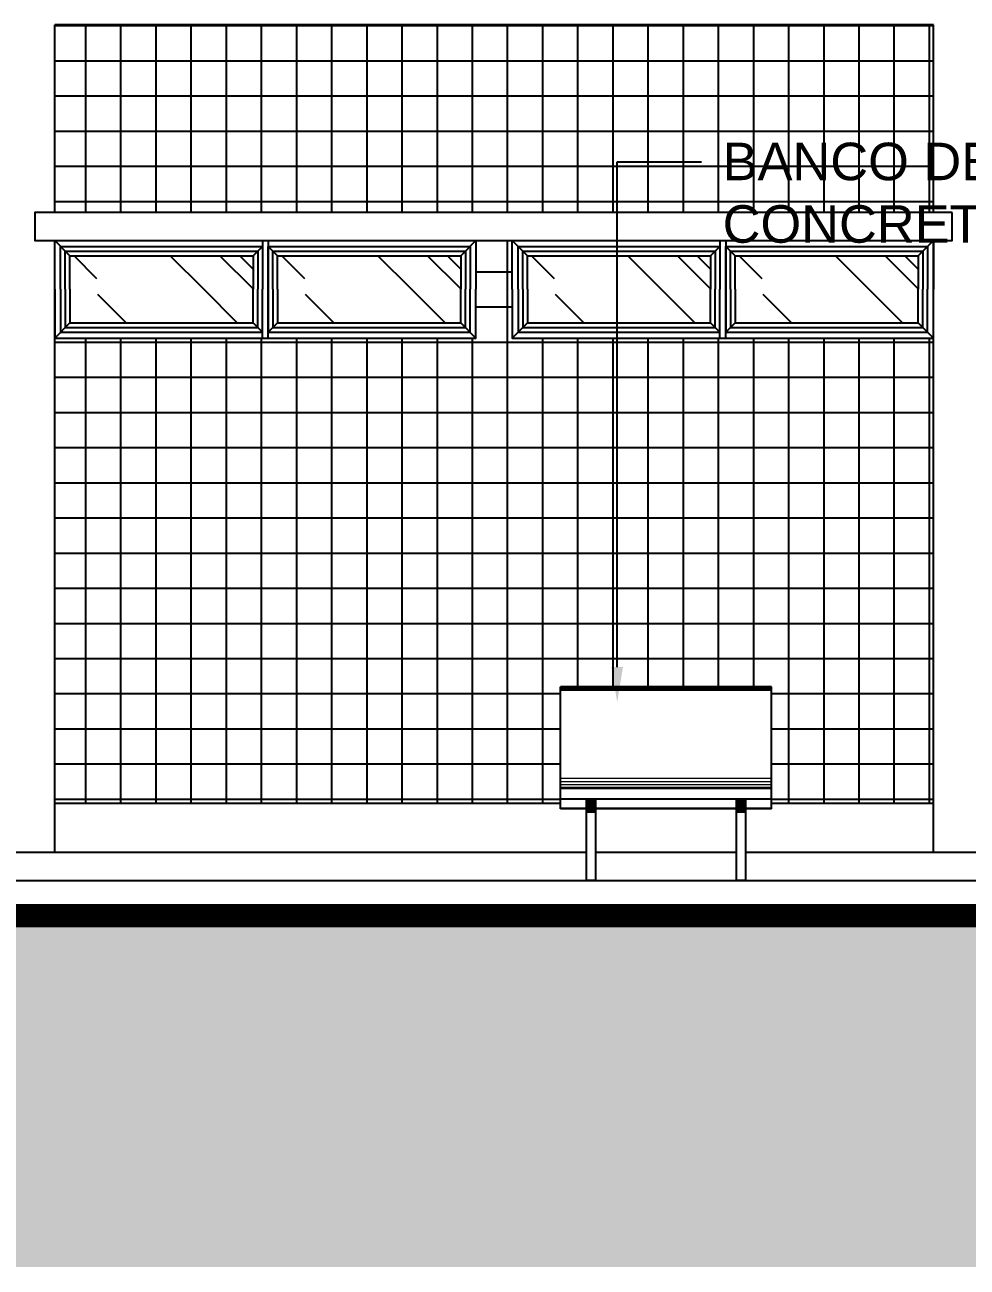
# Model space of a CAD drawing. Header units: metres. Extents: x 2494 to 3558, y 282 to 553.
# Drawn here: x 2931.34 to 2935.36, y 329.39 to 334.69 of the extents above; entities that cross this region are included whole.
import ezdxf
from ezdxf import colors
from ezdxf.entities.mleader import LeaderData, LeaderLine
from ezdxf.math import Vec2, Vec3

# ---------------------------------------------------------------- set-up
doc = ezdxf.new("R2010")
doc.units = ezdxf.units.M
doc.header["$LTSCALE"] = 7
doc.header["$MEASUREMENT"] = 0
doc.layers.add('HACH', color=251, linetype='Continuous', lineweight=5)
for name, color, linetype in [('HACHURA', 251, 'Continuous'), ('HACHURA PISOS', 250, 'Continuous'), ('PENA 01', 1, 'Continuous'), ('PENA 02', 2, 'Continuous'), ('PENA 06', 6, 'Continuous'), ('TXT ESPECIFICAÇÕES', 7, 'Continuous')]:
    doc.layers.add(name, color=color, linetype=linetype)
doc.styles.get("Standard").update_dxf_attribs({"font": 'arial.ttf'})
pattern_1 = [(135, (-13.20124999999916, 2.258333333333383), (-0.4242640687119287, 1.131370849898476), [7.5, -1, 2.5, -0.5]), (135, (-13.49469931419162, 2.90533603811906), (0.8237794000823279, 0.1166726188957805), [1.5, -0.165, 3, -0.375]), (135, (-13.07750631329145, 2.735630410634315), (-1.60159685938753, 2.075358402782517), [4, -0.7, 2, -0.5])]
pattern_2 = [(135, (-12.3149999999996, 2.258333333333383), (-0.4242640687119287, 1.131370849898476), [7.5, -1, 2.5, -0.5]), (135, (-12.60844931419206, 2.90533603811906), (0.8237794000823279, 0.1166726188957805), [1.5, -0.165, 3, -0.375]), (135, (-12.19125631329189, 2.735630410634315), (-1.60159685938753, 2.075358402782517), [4, -0.7, 2, -0.5])]
pattern_3 = [(135, (-15.1537500000004, 2.258333333333383), (-0.4242640687119287, 1.131370849898476), [7.5, -1, 2.5, -0.5]), (135, (-15.44719931419286, 2.90533603811906), (0.8237794000823279, 0.1166726188957805), [1.5, -0.165, 3, -0.375]), (135, (-15.03000631329269, 2.735630410634315), (-1.60159685938753, 2.075358402782517), [4, -0.7, 2, -0.5])]
pattern_4 = [(135, (-14.26750000000084, 2.258333333333383), (-0.4242640687119287, 1.131370849898476), [7.5, -1, 2.5, -0.5]), (135, (-14.56094931419329, 2.90533603811906), (0.8237794000823279, 0.1166726188957805), [1.5, -0.165, 3, -0.375]), (135, (-14.14375631329312, 2.735630410634315), (-1.60159685938753, 2.075358402782517), [4, -0.7, 2, -0.5])]

# ---------------------------------------------------------------- blocks, each defined once
blk = doc.blocks.new('A$C024D0C1B')
for p, q in [((-0.1100009647084601, 0.8261844243378174), (0.7900069283607623, 0.8261844243378176)), ((-0.11000096470846, 0.3049394000066382), (-0.1100009647084601, 0.8261844243378174)), ((0.7900069283607623, 0.3049394000066384), (0.7900069283607623, 0.8261844243378176)), ((-0.11000096470846, 0.392688853097356), (0.7900069283607623, 0.3926888530973562)), ((-0.11000096470846, 0.3471597062501359), (0.7900069283607623, 0.3471597062501361)), ((0, 0), (1.110223024625157e-16, 0.347159706250136)), ((0.04000035080307657, -1.110223024625157e-16), (0.04000035080307673, 0.347159706250136)), ((0.6400056128492249, 0), (0.6400056128492251, 0.3471597062501361)), ((0.6800059636523015, -5.551115123125783e-17), (0.6800059636523016, 0.3471597062501361)), ((-0.11000096470846, 0.3062790300478797), (1.110223024625157e-16, 0.3062790300478797)), ((-0.11000096470846, 0.3049394000066382), (1.110223024625157e-16, 0.3049394000066383)), ((0.04000035080307673, 0.3062790300478797), (0.640005612849225, 0.3062790300478799)), ((0.04000035080307673, 0.3049394000066383), (0.640005612849225, 0.3049394000066384)), ((0.6800059636523016, 0.3062790300478799), (0.7900069283607623, 0.3062790300478799)), ((0.6800059636523016, 0.3049394000066384), (0.7900069283607623, 0.3049394000066384)), ((0, 0), (0.04000035080307657, -1.110223024625157e-16)), ((0.6400056128492249, 0), (0.6800059636523015, -5.551115123125783e-17))]:
    blk.add_line(p, q)
at = {"layer": 'HACH'}
for p, q in [((-0.1100009647084601, 0.8252675869439354), (0.7900069283607623, 0.8252675869439356)), ((-0.1100009647084601, 0.8230423643014528), (0.7900069283607623, 0.823042364301453)), ((-0.1100009647084601, 0.8196710529729935), (0.7900069283607623, 0.8196710529729936)), ((-0.1100009647084601, 0.8153995394733262), (0.7900069283607623, 0.8153995394733264)), ((-0.1100009647084601, 0.810539366542022), (0.7900069283607623, 0.8105393665420222)), ((-0.11000096470846, 0.4345083937398859), (0.7900069283607623, 0.4345083937398861)), ((-0.11000096470846, 0.4210510446346234), (0.7900069283607623, 0.4210510446346236)), ((-0.11000096470846, 0.4081289630250321), (0.7900069283607623, 0.4081289630250323)), ((-0.11000096470846, 0.3959499840752212), (0.7900069283607623, 0.3959499840752214)), ((1.110223024625157e-16, 0.3455939351232392), (0.04000035080307673, 0.3455939351232392)), ((1.110223024625157e-16, 0.3440346751659685), (0.04000035080307673, 0.3440346751659685)), ((1.110223024625157e-16, 0.3424822821113854), (0.04000035080307673, 0.3424822821113854)), ((1.110223024625157e-16, 0.3409371101259235), (0.04000035080307673, 0.3409371101259235)), ((1.110223024625157e-16, 0.3393995117285841), (0.04000035080307673, 0.3393995117285841)), ((1.110223024625157e-16, 0.3378698377105147), (0.04000035080307673, 0.3378698377105147)), ((1.110223024625157e-16, 0.3363484370549745), (0.04000035080307673, 0.3363484370549745)), ((1.110223024625157e-16, 0.3348356568577236), (0.04000035080307673, 0.3348356568577236)), ((1.110223024625157e-16, 0.333331842247825), (0.04000035080307673, 0.333331842247825)), ((1.110223024625157e-16, 0.3318373363089176), (0.04000035080307673, 0.3318373363089176)), ((1.110223024625157e-16, 0.3303524800009387), (0.04000035080307673, 0.3303524800009387)), ((1.110223024625157e-16, 0.328877612082336), (0.04000035080307673, 0.328877612082336)), ((1.110223024625157e-16, 0.3257607522722784), (0.04000035080307673, 0.3257607522722784)), ((1.110223024625157e-16, 0.3225568154041564), (0.04000035080307673, 0.3225568154041564)), ((1.110223024625157e-16, 0.3192826605999519), (0.04000035080307673, 0.3192826605999519)), ((0.6400056128492251, 0.3455939351232393), (0.6800059636523016, 0.3455939351232393)), ((0.6400056128492251, 0.3440346751659686), (0.6800059636523016, 0.3440346751659686)), ((0.6400056128492251, 0.3424822821113855), (0.6800059636523016, 0.3424822821113855)), ((0.6400056128492251, 0.3409371101259235), (0.6800059636523016, 0.3409371101259235)), ((0.6400056128492251, 0.3393995117285841), (0.6800059636523016, 0.3393995117285841)), ((0.6400056128492251, 0.3378698377105148), (0.6800059636523016, 0.3378698377105148)), ((0.6400056128492251, 0.3363484370549745), (0.6800059636523016, 0.3363484370549745)), ((0.6400056128492251, 0.3348356568577237), (0.6800059636523016, 0.3348356568577237)), ((0.6400056128492251, 0.3333318422478251), (0.6800059636523016, 0.3333318422478251)), ((0.6400056128492251, 0.3318373363089177), (0.6800059636523016, 0.3318373363089177)), ((0.6400056128492251, 0.3303524800009388), (0.6800059636523016, 0.3303524800009388)), ((0.6400056128492251, 0.328877612082336), (0.6800059636523016, 0.328877612082336)), ((0.6400056128492251, 0.3257607522722784), (0.6800059636523016, 0.3257607522722784)), ((0.6400056128492251, 0.3225568154041565), (0.6800059636523016, 0.3225568154041565)), ((0.6400056128492251, 0.319282660599952), (0.6800059636523016, 0.319282660599952)), ((1.110223024625157e-16, 0.3159555164685611), (0.04000035080307673, 0.3159555164685611)), ((1.110223024625157e-16, 0.312592890448823), (0.04000035080307673, 0.312592890448823)), ((1.110223024625157e-16, 0.3092124766853397), (0.04000035080307673, 0.3092124766853397)), ((1.110223024625157e-16, 0.3058320629218551), (0.04000035080307673, 0.3058320629218551)), ((1.110223024625157e-16, 0.302469436902117), (0.04000035080307673, 0.302469436902117)), ((1.110223024625157e-16, 0.2991422927707261), (0.04000035080307673, 0.2991422927707261)), ((1.110223024625157e-16, 0.2958681379665217), (0.04000035080307673, 0.2958681379665217)), ((1.110223024625157e-16, 0.2926642010983997), (0.04000035080307673, 0.2926642010983997)), ((1.110223024625157e-16, 0.2895473412883421), (0.04000035080307673, 0.2895473412883421)), ((0.6400056128492251, 0.3159555164685611), (0.6800059636523016, 0.3159555164685611)), ((0.6400056128492251, 0.312592890448823), (0.6800059636523016, 0.312592890448823)), ((0.6400056128492251, 0.3092124766853398), (0.6800059636523016, 0.3092124766853398)), ((0.6400056128492251, 0.3058320629218551), (0.6800059636523016, 0.3058320629218551)), ((0.6400056128492251, 0.302469436902117), (0.6800059636523016, 0.302469436902117)), ((0.6400056128492251, 0.2991422927707262), (0.6800059636523016, 0.2991422927707262)), ((0.6400056128492251, 0.2958681379665217), (0.6800059636523016, 0.2958681379665217)), ((0.6400056128492251, 0.2926642010983997), (0.6800059636523016, 0.2926642010983997)), ((0.6400056128492251, 0.2895473412883421), (0.6800059636523016, 0.2895473412883421))]:
    blk.add_line(p, q, dxfattribs=at)
blk = doc.blocks.new('A$C4E985608')
at = {"layer": 'HACHURA', "ltscale": 1.5}
h = blk.add_hatch(dxfattribs=at)
h.set_pattern_fill('AR-RROOF', color=256, scale=0.5, angle=45, style=0)
h.set_pattern_definition(pattern_3)
h.paths.add_polyline_path([(-15.1537500000004, 2.401666666666756), (-15.9350000000004, 2.401666666666642), (-15.9350000000004, 2.545000000000016), (-15.1537500000004, 2.545000000000016)])
h = blk.add_hatch(dxfattribs=at)
h.set_pattern_fill('AR-RROOF', color=256, scale=0.5, angle=45, style=0)
h.set_pattern_definition(pattern_4)
h.paths.add_polyline_path([(-14.26750000000084, 2.401666666666699), (-15.04875000000084, 2.401666666666642), (-15.04875000000084, 2.545000000000016), (-14.26750000000084, 2.545000000000016)])
h = blk.add_hatch(dxfattribs=at)
h.set_pattern_fill('AR-RROOF', color=256, scale=0.5, angle=45, style=0)
h.set_pattern_definition(pattern_1)
h.paths.add_polyline_path([(-13.20124999999916, 2.401666666666756), (-13.98249999999916, 2.401666666666642), (-13.98249999999916, 2.545000000000016), (-13.20124999999916, 2.545000000000016)])
h = blk.add_hatch(dxfattribs=at)
h.set_pattern_fill('AR-RROOF', color=256, scale=0.5, angle=45, style=0)
h.set_pattern_definition(pattern_2)
h.paths.add_polyline_path([(-12.3149999999996, 2.401666666666699), (-13.0962499999996, 2.401666666666642), (-13.0962499999996, 2.545000000000016), (-12.3149999999996, 2.545000000000016)])
h = blk.add_hatch(dxfattribs=at)
h.set_pattern_fill('AR-RROOF', color=256, scale=0.5, angle=45, style=0)
h.set_pattern_definition(pattern_3)
h.paths.add_polyline_path([(-15.1537500000004, 2.401666666666642), (-15.9350000000004, 2.401666666666756), (-15.9350000000004, 2.258333333333383), (-15.1537500000004, 2.258333333333383)])
h = blk.add_hatch(dxfattribs=at)
h.set_pattern_fill('AR-RROOF', color=256, scale=0.5, angle=45, style=0)
h.set_pattern_definition(pattern_4)
h.paths.add_polyline_path([(-14.26750000000084, 2.401666666666699), (-15.04875000000084, 2.401666666666756), (-15.04875000000084, 2.258333333333383), (-14.26750000000084, 2.258333333333383)])
h = blk.add_hatch(dxfattribs=at)
h.set_pattern_fill('AR-RROOF', color=256, scale=0.5, angle=45, style=0)
h.set_pattern_definition(pattern_1)
h.paths.add_polyline_path([(-13.20124999999916, 2.401666666666642), (-13.98249999999916, 2.401666666666756), (-13.98249999999916, 2.258333333333383), (-13.20124999999916, 2.258333333333383)])
h = blk.add_hatch(dxfattribs=at)
h.set_pattern_fill('AR-RROOF', color=256, scale=0.5, angle=45, style=0)
h.set_pattern_definition(pattern_2)
h.paths.add_polyline_path([(-12.3149999999996, 2.401666666666699), (-13.0962499999996, 2.401666666666756), (-13.0962499999996, 2.258333333333383), (-12.3149999999996, 2.258333333333383)])
at = {"layer": 'HACHURA PISOS'}
h = blk.add_hatch(dxfattribs=at)
h.set_pattern_fill('_USER,_O', color=256, scale=0.15, double=1, pattern_type=0)
h.set_pattern_definition([(0, (-24.00361561554291, 27.48907575251792), (0, 0.15), []), (90, (-24.00361561554291, 27.48907575251792), (-0.15, 9.184850993605149e-18), [])])
h.paths.add_polyline_path([(-0.25, 2.730000000000075), (-0.25, 3.529999999999916), (-4, 3.529999999999916), (-4, 2.730000000000075)])
h.paths.add_polyline_path([(-12.25, 2.730000000000075), (-12.24999999999955, 3.529999999999916), (-16, 3.529999999999916), (-16, 2.730000000000075)])
h.paths.add_polyline_path([(-22.04040932729231, 3.529999999999916), (-22.04040932729322, 2.730000000000132), (-20.25, 2.730000000000075), (-20.25, 3.529999999999973)])
h.paths.add_polyline_path([(-22.19040932729285, 2.730000000000075), (-22.19040932729285, 3.529999999999916), (-24, 3.529999999999916), (-24, 2.730000000000075)])
h.paths.add_polyline_path([(-22.04040932729322, 2.193333333333385), (-22.04040932729322, 0.2100000000000364), (-20.25, 0.2100000000000364), (-20.25, 2.193333333333385)])
h.paths.add_polyline_path([(-22.19040932729285, 0.2100000000000364), (-22.19040932729331, 2.193333333333385), (-24.00000000000136, 2.193333333333271), (-24, 0.2100000000000364)])
h.paths.add_polyline_path([(-16.4404093272924, 2.730000000000075), (-16.4404093272924, 3.529999999999916), (-20.00000000000045, 3.529999999999973), (-20, 2.730000000000075)])
h.paths.add_polyline_path([(-16.29040932729276, 3.529999999999916), (-16.29040932729276, 2.730000000000075), (-16.25, 2.730000000000075), (-16.24999999999955, 3.529999999999916)])
h.paths.add_polyline_path([(-16.29040932729276, 2.193333333333385), (-16.29040932729367, 0.2100000000000364), (-16.25, 0.2100000000000364), (-16.25, 2.193333333333271)])
h.paths.add_polyline_path([(-16.44040932729285, 0.2100000000000364), (-16.44040932729285, 2.193333333333385), (-20, 2.193333333334181), (-20, 0.2100000000000364)])
h.paths.add_polyline_path([(-10.54040932729276, 2.193333333333385), (-10.54040932729322, 0.2100000000000364), (-8.249999999999545, 0.2100000000000364), (-8.25, 2.193333333333385), (-10.04749999999922, 2.193333333333385), (-10.04749999999922, 2.610000000000014), (-10.20250000000078, 2.610000000000014), (-10.20250000000078, 2.193333333333385)])
h.paths.add_polyline_path([(-10.6904093272924, 0.2100000000000932), (-10.69040932729285, 2.193333333333385), (-11.99999999999955, 2.193333333333385), (-11.99999999999909, 0.2100000000000364)])
h.paths.add_polyline_path([(-10.54040932729322, 3.529999999999859), (-10.54040932729322, 2.730000000000132), (-8.25, 2.730000000000075), (-8.249999999999545, 3.529999999999916)])
h.paths.add_polyline_path([(-4.790409327293219, 3.529999999999916), (-4.790409327293219, 2.730000000000075), (-4.25, 2.730000000000075), (-4.250000000000455, 3.529999999999916)])
h.paths.add_polyline_path([(-4.940409327292855, 2.730000000000075), (-4.940409327292855, 3.529999999999916), (-8, 3.529999999999916), (-8, 2.730000000000075)])
h.paths.add_polyline_path([(-4.790409327293219, 2.193333333333385), (-4.790409327293219, 0.2100000000000364), (-4.25, 0.2100000000000364), (-4.25, 2.193333333333385)])
h.paths.add_polyline_path([(-2.754894734915069, 0.2100000000000932), (-2.754894734915524, 1.761999999999944), (-2.752986581187997, 1.776493866526152), (-2.747392157527429, 1.790000000000532), (-2.738492714662698, 1.801597979745225), (-2.726894734914822, 1.810497422612229), (-2.713388601440784, 1.816091846272172), (-2.698894734915484, 1.817999999999984), (-2.68440086839064, 1.816091846272229), (-2.670894734916601, 1.810497422612116), (-2.659296755167816, 1.801597979745509), (-2.650397312303539, 1.789999999998088), (-2.644802888643881, 1.776493866524618), (-2.642894734915444, 1.76199999999875), (-2.642894734915444, 0.2100000000000364), (-0.25, 0.2100000000000364), (-0.25, 2.193333333333385), (-2.047499999999673, 2.193333333333385), (-2.047499999999673, 2.610000000000014), (-2.202500000001237, 2.610000000000014), (-2.202500000001237, 2.193333333333385), (-4, 2.193333333333385), (-4, 0.2100000000000364)])
h.paths.add_polyline_path([(-10.69040932729331, 2.730000000000075), (-10.69040932729285, 3.529999999999859), (-11.99999999999955, 3.529999999999916), (-11.99999999999955, 2.730000000000075)])
h.paths.add_polyline_path([(-12.94121166332116, 0.7061844243378346), (-12.9412116633207, 0.2100000000000932), (-12.24999999999955, 0.2100000000000364), (-12.25, 2.193333333333385), (-14.04749999999922, 2.193333333333385), (-14.04749999999922, 2.610000000000014), (-14.20250000000078, 2.610000000000014), (-14.20250000000078, 2.193333333333385), (-16, 2.193333333333385), (-15.99999999999955, 0.2100000000000364), (-13.84121955639012, 0.2100000000000364), (-13.84121955639012, 0.7061844243377777)])
at = {"layer": 'HACHURA', "ltscale": 1.5}
for p, q in [((-16, 2.730000000000075), (-16, 3.529999999999859)), ((-12.24999999999955, 3.529999999999916), (-16, 3.529999999999916)), ((-12.25, 2.730000000000075), (-12.24999999999955, 3.529999999999859)), ((-15.99999999999955, 0), (-16, 2.610000000000014)), ((-15.11375000000062, 2.610000000000014), (-15.11375000000062, 2.401666666666699)), ((-15.088750000000621, 2.610000000000014), (-15.088750000000621, 2.401666666666699)), ((-13.161249999999379, 2.610000000000014), (-13.161249999999379, 2.401666666666699)), ((-13.13624999999938, 2.610000000000014), (-13.13624999999938, 2.401666666666699)), ((-12.24999999999955, 0), (-12.25, 2.610000000000014)), ((-15.11375000000044, 2.585000000000036), (-15.11375000000044, 2.401666666666699)), ((-14.22750000000087, 2.585000000000036), (-14.22750000000087, 2.401666666666699)), ((-13.1612499999992, 2.585000000000036), (-13.1612499999992, 2.401666666666699)), ((-12.27499999999964, 2.585000000000036), (-12.27499999999964, 2.401666666666699)), ((-15.11375000000062, 2.193333333333385), (-15.11375000000062, 2.401666666666699)), ((-15.11375000000044, 2.218333333333362), (-15.11375000000044, 2.401666666666699)), ((-15.088750000000621, 2.193333333333385), (-15.088750000000621, 2.401666666666699)), ((-14.22750000000087, 2.218333333333362), (-14.22750000000087, 2.401666666666699)), ((-13.161249999999379, 2.193333333333385), (-13.161249999999379, 2.401666666666699)), ((-13.1612499999992, 2.218333333333362), (-13.1612499999992, 2.401666666666699)), ((-13.13624999999938, 2.193333333333385), (-13.13624999999938, 2.401666666666699)), ((-12.27499999999964, 2.218333333333362), (-12.27499999999964, 2.401666666666699))]:
    blk.add_line(p, q, dxfattribs=at)
for points in [[(-16.08500000000004, 2.730000000000075), (-16.08500000000004, 2.730000000000075), (-16.08500000000004, 2.610000000000014), (-16.08500000000004, 2.610000000000014)], [(-16.00000000000045, 2.401666666666699), (-16.00000000000045, 2.610000000000014), (-14.20250000000078, 2.610000000000014), (-14.20250000000078, 2.401666666666699)], [(-15.9350000000004, 2.545000000000016), (-16.00000000000045, 2.610000000000127)], [(-14.20250000000078, 2.610000000000127), (-14.26750000000084, 2.545000000000016)], [(-14.04749999999922, 2.401666666666699), (-14.04749999999922, 2.610000000000014), (-12.24999999999955, 2.610000000000014), (-12.24999999999955, 2.401666666666699)], [(-13.98249999999916, 2.545000000000016), (-14.04749999999922, 2.610000000000127)], [(-12.24999999999955, 2.610000000000127), (-12.3149999999996, 2.545000000000016)], [(-15.97500000000036, 2.401666666666699), (-15.97500000000036, 2.585000000000036), (-15.11375000000044, 2.585000000000036)], [(-15.97500000000036, 2.401666666666699), (-15.97500000000036, 2.585000000000036), (-15.11375000000044, 2.585000000000036), (-15.11375000000044, 2.401666666666699)], [(-15.95500000000038, 2.401666666666699), (-15.95500000000038, 2.565000000000055), (-15.13375000000042, 2.565000000000055), (-15.13375000000042, 2.401666666666699)], [(-15.9350000000004, 2.401666666666699), (-15.9350000000004, 2.545000000000016), (-15.1537500000004, 2.545000000000016), (-15.1537500000004, 2.401666666666699)], [(-15.11375000000044, 2.585000000000036), (-15.1537500000004, 2.545000000000016)], [(-15.0887500000008, 2.585000000000036), (-14.22750000000087, 2.585000000000036), (-14.22750000000087, 2.401666666666699)], [(-15.0887500000008, 2.401666666666699), (-15.0887500000008, 2.585000000000036), (-14.22750000000087, 2.585000000000036)], [(-15.0887500000008, 2.401666666666699), (-15.0887500000008, 2.585000000000036), (-14.22750000000087, 2.585000000000036), (-14.22750000000087, 2.401666666666699)], [(-15.04875000000084, 2.545000000000016), (-15.0887500000008, 2.585000000000036)], [(-15.06875000000082, 2.401666666666699), (-15.06875000000082, 2.565000000000055), (-14.24750000000085, 2.565000000000055), (-14.24750000000085, 2.401666666666699)], [(-15.04875000000084, 2.401666666666699), (-15.04875000000084, 2.545000000000016), (-14.26750000000084, 2.545000000000016), (-14.26750000000084, 2.401666666666699)], [(-14.02249999999913, 2.401666666666699), (-14.02249999999913, 2.585000000000036), (-13.1612499999992, 2.585000000000036)], [(-14.02249999999913, 2.401666666666699), (-14.02249999999913, 2.585000000000036), (-13.1612499999992, 2.585000000000036), (-13.1612499999992, 2.401666666666699)], [(-14.00249999999915, 2.401666666666699), (-14.00249999999915, 2.565000000000055), (-13.18124999999918, 2.565000000000055), (-13.18124999999918, 2.401666666666699)], [(-13.98249999999916, 2.401666666666699), (-13.98249999999916, 2.545000000000016), (-13.20124999999916, 2.545000000000016), (-13.20124999999916, 2.401666666666699)], [(-13.1612499999992, 2.585000000000036), (-13.20124999999916, 2.545000000000016)], [(-13.13624999999956, 2.585000000000036), (-12.27499999999964, 2.585000000000036), (-12.27499999999964, 2.401666666666699)], [(-13.13624999999956, 2.401666666666699), (-13.13624999999956, 2.585000000000036), (-12.27499999999964, 2.585000000000036)], [(-13.13624999999956, 2.401666666666699), (-13.13624999999956, 2.585000000000036), (-12.27499999999964, 2.585000000000036), (-12.27499999999964, 2.401666666666699)], [(-13.0962499999996, 2.545000000000016), (-13.13624999999956, 2.585000000000036)], [(-13.11624999999958, 2.401666666666699), (-13.11624999999958, 2.565000000000055), (-12.29499999999962, 2.565000000000055), (-12.29499999999962, 2.401666666666699)], [(-13.0962499999996, 2.401666666666699), (-13.0962499999996, 2.545000000000016), (-12.3149999999996, 2.545000000000016), (-12.3149999999996, 2.401666666666699)], [(-16.00000000000045, 2.401666666666699), (-16.00000000000045, 2.193333333333385), (-14.20250000000078, 2.193333333333385), (-14.20250000000078, 2.401666666666699)], [(-15.97500000000036, 2.401666666666699), (-15.97500000000036, 2.218333333333362), (-15.11375000000044, 2.218333333333362)], [(-15.97500000000036, 2.401666666666699), (-15.97500000000036, 2.218333333333362), (-15.11375000000044, 2.218333333333362), (-15.11375000000044, 2.401666666666699)], [(-15.95500000000038, 2.401666666666699), (-15.95500000000038, 2.238333333333344), (-15.13375000000042, 2.238333333333344), (-15.13375000000042, 2.401666666666699)], [(-15.9350000000004, 2.401666666666699), (-15.9350000000004, 2.258333333333383), (-15.1537500000004, 2.258333333333383), (-15.1537500000004, 2.401666666666699)], [(-15.0887500000008, 2.218333333333362), (-14.22750000000087, 2.218333333333362), (-14.22750000000087, 2.401666666666699)], [(-15.0887500000008, 2.401666666666699), (-15.0887500000008, 2.218333333333362), (-14.22750000000087, 2.218333333333362)], [(-15.0887500000008, 2.401666666666699), (-15.0887500000008, 2.218333333333362), (-14.22750000000087, 2.218333333333362), (-14.22750000000087, 2.401666666666699)], [(-15.06875000000082, 2.401666666666699), (-15.06875000000082, 2.238333333333344), (-14.24750000000085, 2.238333333333344), (-14.24750000000085, 2.401666666666699)], [(-15.04875000000084, 2.401666666666699), (-15.04875000000084, 2.258333333333383), (-14.26750000000084, 2.258333333333383), (-14.26750000000084, 2.401666666666699)], [(-14.04749999999922, 2.401666666666699), (-14.04749999999922, 2.193333333333385), (-12.24999999999955, 2.193333333333385), (-12.24999999999955, 2.401666666666699)], [(-14.02249999999913, 2.401666666666699), (-14.02249999999913, 2.218333333333362), (-13.1612499999992, 2.218333333333362)], [(-14.02249999999913, 2.401666666666699), (-14.02249999999913, 2.218333333333362), (-13.1612499999992, 2.218333333333362), (-13.1612499999992, 2.401666666666699)], [(-14.00249999999915, 2.401666666666699), (-14.00249999999915, 2.238333333333344), (-13.18124999999918, 2.238333333333344), (-13.18124999999918, 2.401666666666699)], [(-13.98249999999916, 2.401666666666699), (-13.98249999999916, 2.258333333333383), (-13.20124999999916, 2.258333333333383), (-13.20124999999916, 2.401666666666699)], [(-13.13624999999956, 2.218333333333362), (-12.27499999999964, 2.218333333333362), (-12.27499999999964, 2.401666666666699)], [(-13.13624999999956, 2.401666666666699), (-13.13624999999956, 2.218333333333362), (-12.27499999999964, 2.218333333333362)], [(-13.13624999999956, 2.401666666666699), (-13.13624999999956, 2.218333333333362), (-12.27499999999964, 2.218333333333362), (-12.27499999999964, 2.401666666666699)], [(-13.11624999999958, 2.401666666666699), (-13.11624999999958, 2.238333333333344), (-12.29499999999962, 2.238333333333344), (-12.29499999999962, 2.401666666666699)], [(-13.0962499999996, 2.401666666666699), (-13.0962499999996, 2.258333333333383), (-12.3149999999996, 2.258333333333383), (-12.3149999999996, 2.401666666666699)], [(-15.9350000000004, 2.258333333333383), (-16.00000000000045, 2.193333333333271)], [(-15.11375000000044, 2.218333333333362), (-15.1537500000004, 2.258333333333383)], [(-15.04875000000084, 2.258333333333383), (-15.0887500000008, 2.218333333333362)], [(-14.20250000000078, 2.193333333333271), (-14.26750000000084, 2.258333333333383)], [(-13.98249999999916, 2.258333333333383), (-14.04749999999922, 2.193333333333271)], [(-13.1612499999992, 2.218333333333362), (-13.20124999999916, 2.258333333333383)], [(-13.0962499999996, 2.258333333333383), (-13.13624999999956, 2.218333333333362)], [(-12.24999999999955, 2.193333333333271), (-12.3149999999996, 2.258333333333383)], [(-16, 0.2100000000000364), (-13.84121955639012, 0.2100000000000364)], [(-12.9412116633207, 0.2100000000000364), (-12.25, 0.2100000000000364)]]:
    blk.add_lwpolyline(points, dxfattribs=at)
blk.add_lwpolyline([(-12.16999999999962, 2.730000000000075), (-16.08499999999958, 2.730000000000075), (-16.08499999999958, 2.610000000000014), (-12.16999999999962, 2.610000000000014)], close=True, dxfattribs=at)

msp = doc.modelspace()

# ---------------------------------------------------------------- hatches: boundary and pattern name
at = {"layer": 'PENA 01', "ltscale": 1.5}
h = msp.add_hatch(dxfattribs=at)
h.set_pattern_fill('EARTH', color=256, scale=0.75, angle=45, style=0, double=1)
h.set_pattern_definition([(45, (2958.04863484639, 464.2221928226954), (2.775557561562891e-17, 0.2651650429449554), [0.1875, -0.1875]), (45, (2957.998916400838, 464.2719112682476), (2.775557561562891e-17, 0.2651650429449554), [0.1875, -0.1875]), (45, (2957.949197955286, 464.3216297137998), (2.775557561562891e-17, 0.2651650429449554), [0.1875, -0.1875]), (135, (2957.949197955286, 464.3547753441679), (-0.2651650429449553, 5.551115123125783e-17), [0.1875, -0.1875]), (135, (2957.998916400838, 464.4044937897201), (-0.2651650429449553, 5.551115123125783e-17), [0.1875, -0.1875]), (135, (2958.04863484639, 464.4542122352723), (-0.2651650429449553, 5.551115123125783e-17), [0.1875, -0.1875])])
h.paths.add_polyline_path([(2955.899750044544, 330.7925224131498), (2948.208755517714, 330.7925224131498), (2948.208755517714, 330.8925224131498), (2915.725455220699, 330.8925224131498), (2915.725455220699, 330.6925224131498), (2913.538240925337, 330.6925224131498), (2913.538240925336, 331.0125224131498), (2912.418240925336, 331.0125224131498), (2912.418240925336, 330.9825224131498), (2868.978151446249, 330.9825224131498), (2858.213650252629, 331.0125224131498), (2858.213650252629, 331.0825224131498), (2856.215400000124, 331.0825224131498), (2856.215400000124, 329.3925224131498), (2955.899750044544, 329.3925224131498)])

# ---------------------------------------------------------------- linework, layer by layer
at = {"layer": 'PENA 01'}
for p, q in [((2917.925455220699, 331.1625224131498), (2933.732431660948, 331.1625224131498)), ((2933.772432011751, 331.1625224131498), (2934.372437273797, 331.1625224131498)), ((2934.4124376246, 331.1625224131498), (2940.461507408696, 331.1625224131498))]:
    msp.add_line(p, q, dxfattribs=at)
at = {"layer": 'PENA 02', "ltscale": 1.5, "const_width": 0.1}
msp.add_lwpolyline([(2856.215400000124, 331.0825224131498), (2858.213650252629, 331.0825224131498), (2858.213650252629, 331.0125224131498), (2868.978151446249, 331.0125224131498), (2868.978151446249, 330.9825224131498), (2912.418240925336, 330.9825224131498), (2912.418240925336, 331.0125224131498), (2913.538240925336, 331.0125224131498), (2913.538240925337, 330.6925224131498), (2915.725455220699, 330.6925224131498), (2915.725455220699, 330.8925224131498), (2948.208755517714, 330.8925224131498), (2948.208755517714, 330.7925224131498), (2955.899750044544, 330.7925224131498)], dxfattribs=at)
at = {"layer": 'PENA 06'}
msp.add_lwpolyline([(2915.575455220699, 331.0425224131498), (2948.358755517714, 331.0425224131498), (2948.358755517714, 330.9425224131497)], dxfattribs=at)

# ---------------------------------------------------------------- block references
at = {"layer": 'HACH'}
msp.add_blockref('A$C4E985608', (2947.463650252629, 331.1625224131498), dxfattribs=at)
at = {"layer": 'PENA 01', "xscale": -1}
msp.add_blockref('A$C024D0C1B', (2934.4124376246, 331.0425224131498), dxfattribs=at)

# ---------------------------------------------------------------- leaders
at = {"layer": 'TXT ESPECIFICAÇÕES', "ltscale": 0.05}
ml = msp.add_multileader_mtext('Standard', dxfattribs=at)
ml.set_content('BANCO DE\\PCONCRETO', color=256)
ml.set_leader_properties()
ml.build(insert=Vec2(0, 0))
ml.multileader.update_dxf_attribs({"dogleg_length": 0.36, "arrow_head_size": 0.15})
ctx = ml.context
ctx.base_point, ctx.char_height, ctx.arrow_head_size, ctx.landing_gap_size, ctx.plane_origin = Vec3(2934.223912188966, 334.1083309589419), 0.16, 0.15, 0.09, Vec3(2934.534275572907, 336.6528952399431)
notes = []
notes.append((ctx, [(0, (1, 1, 0), (2933.863912188966, 334.1083309589419), (1, 0), 0.36, [(0, [(2933.863912188966, 331.802446077151)], 0, [])])]))
ctx.mtext.insert, ctx.mtext.flow_direction = Vec3(2934.313912188966, 334.1896952154221), 5
for ctx, leaders in notes:
    for number, flags, end, landing, length, lines in leaders:
        leader = LeaderData()
        leader.index, (leader.has_last_leader_line, leader.has_dogleg_vector, leader.attachment_direction) = number, flags
        leader.last_leader_point, leader.dogleg_vector, leader.dogleg_length = Vec3(end), Vec3(landing), length
        for number, points, colour, breaks in lines:
            line = LeaderLine()
            line.index, line.vertices, line.color, line.breaks = number, Vec3.list(points), colors.encode_raw_color(colour), breaks
            leader.lines.append(line)
        ctx.leaders.append(leader)

doc.saveas('drawing.dxf')
